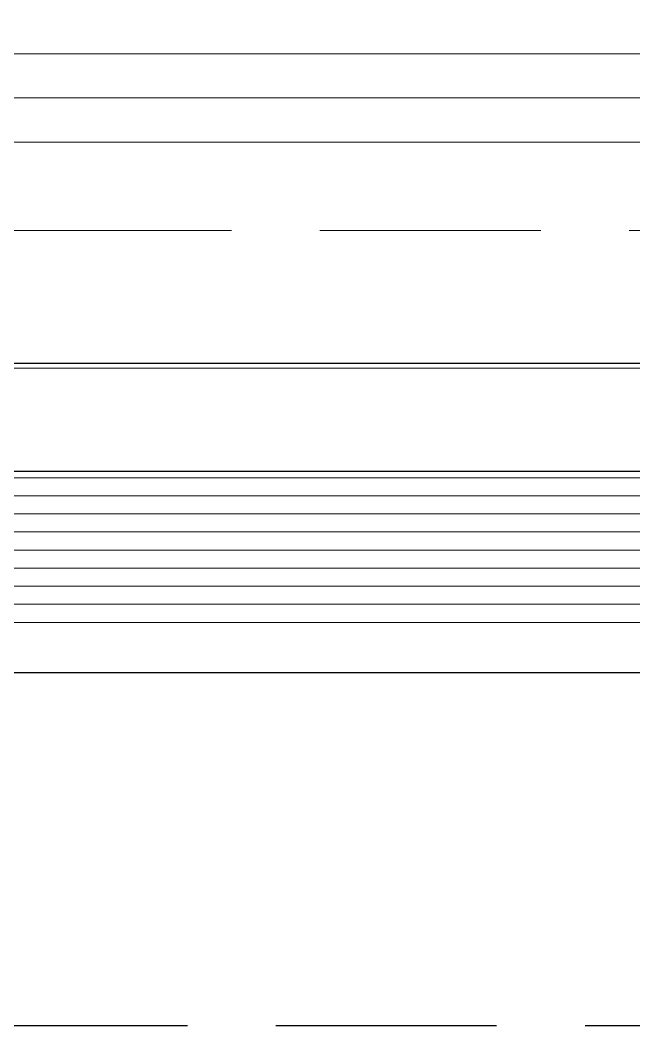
# Model space of a CAD drawing. Extents: x -518115 to 389031, y -231062 to 1628073.
# Drawn here: x 45377 to 46072, y 671657 to 672795 of the extents above; entities that cross this region are included whole.
import ezdxf

# ---------------------------------------------------------------- set-up
doc = ezdxf.new("R2010")
doc.units = 0
doc.header["$LTSCALE"] = 1000
doc.header["$MEASUREMENT"] = 0
doc.linetypes.add('DASH', pattern=[0.35, 0.25, -0.1])
doc.linetypes.add('DOTE', pattern=[2.42, 2, -0.2, 0.02, -0.2])
for name, color, linetype, lineweight in [('DOTE', 19, 'DOTE', 9), ('平面-栏杆', 135, 'Continuous', 15), ('平面-看线', 45, 'Continuous', 15), ('平面-空调预留孔', 173, 'Continuous', 15)]:
    doc.layers.add(name, color=color, linetype=linetype, lineweight=lineweight)
doc.layers.add('卫生间', color=6, linetype='Continuous')
doc.layers.add('看线', color=251, linetype='Continuous')

# ---------------------------------------------------------------- blocks, each defined once
blk = doc.blocks.new('gdgdgdrgdfsfs')
at = {"layer": '平面-空调预留孔'}
for p, q in [((703030, 763961.6), (701455, 763961.6)), ((703023.9, 763845.2), (701461.2, 763845.2)), ((703023.9, 763844.9), (701461.2, 763844.9)), ((703023.9, 763837.8), (701461.2, 763837.8)), ((703026.2, 763817.3), (701458.9, 763817.3)), ((703026.2, 763796.9), (701458.9, 763796.9)), ((703026.2, 763776.4), (701458.9, 763776.4)), ((703026.2, 763756), (701458.9, 763756)), ((703026.2, 763735.5), (701458.9, 763735.5)), ((703026.2, 763715), (701458.9, 763715)), ((703026.2, 763694.6), (701458.9, 763694.6)), ((703026.2, 763674.1), (701458.9, 763674.1))]:
    blk.add_line(p, q, dxfattribs=at)
blk = doc.blocks.new('HFHFTHFD')
at = {"layer": 'DOTE', "linetype": 'DOTE', "ltscale": 0.3}
blk.add_line((472616.6, 595448.8), (418616.6, 595448.8), dxfattribs=at)
blk = doc.blocks.new('A$C148B7D8E')
at = {"layer": '卫生间', "color": 159, "linetype": 'DASH', "true_color": 0x22346e}
blk.add_lwpolyline([(9400.3, 15400), (7700, 15400), (7700, 10800), (7300, 10800), (7300, 10000), (900, 10000), (900, 9000), (-900, 9000), (-900, -900), (1750, -900), (1750, -2100), (23450, -2100), (23450, -900), (25100, -900)], dxfattribs=at)

msp = doc.modelspace()

# ---------------------------------------------------------------- linework, layer by layer
at = {"layer": '平面-栏杆'}
for points in [[(46666.6, 672707.2), (42016.6, 672707.2)], [(46666.6, 672657.2), (42016.6, 672657.2)]]:
    msp.add_lwpolyline(points, dxfattribs=at)
at = {"layer": '平面-看线'}
msp.add_lwpolyline([(46666.6, 672757.2), (42016.6, 672757.2)], dxfattribs=at)
at = {"layer": '平面-看线', "linetype": 'DASH'}
msp.add_lwpolyline([(46666.6, 672557.2), (42016.6, 672557.2)], dxfattribs=at)
at = {"layer": '看线', "color": 202, "ltscale": 0.5}
for points in [[(42066.6, 672407.2), (46666.6, 672407.2)], [(44666.6, 672407.2), (44666.6, 672057.2), (46666.6, 672057.2), (46666.6, 672407.2)]]:
    msp.add_lwpolyline(points, dxfattribs=at)

# ---------------------------------------------------------------- block references
msp.add_blockref('HFHFTHFD', (-407300, 77208.4))
at = {"xscale": -1}
msp.add_blockref('A$C148B7D8E', (63416.6, 673757.2), dxfattribs=at)
at = {"layer": '平面-空调预留孔', "xscale": -1}
msp.add_blockref('gdgdgdrgdfsfs', (747909.1, -91560.4), dxfattribs=at)

doc.saveas('drawing.dxf')
